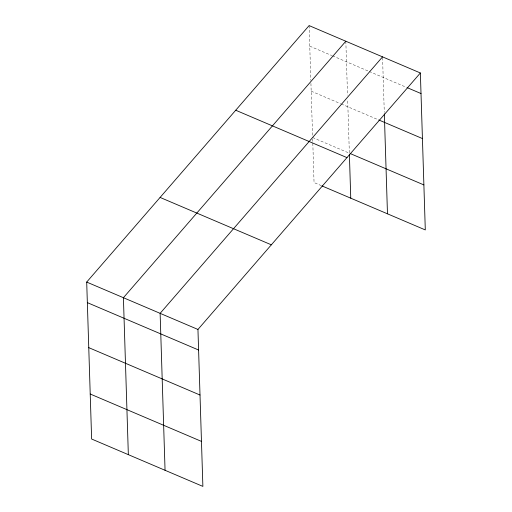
<?xml version="1.0" encoding="UTF-8"?>
<svg xmlns="http://www.w3.org/2000/svg" width="512" height="512" viewBox="0 0 512 512"><rect width="100%" height="100%" fill="white"/><g stroke="black" fill="none" stroke-linecap="round" stroke-linejoin="round"><path stroke-width="0.38" stroke-dasharray="2.56 1.92" d="M309.766 46.163L331.789 55.546M332.525 55.859L368.506 71.181M369.235 71.494L406.464 87.347M311.181 91.168L340.55 103.68M341.28 103.994L377.997 119.629M312.634 137.542L349.35 153.178L347.648 99.046M321.395 185.677L314.048 182.547L312.781 142.195M382.566 57.664L384.288 112.352M345.83 41.235L347.526 95.168M309.12 25.6L310.835 80.307M310.931 83.411L312.582 135.942M312.685 139.091L312.755 141.421"/><path stroke-width="0.77" d="M420.371 72.979L197.952 329.453L202.88 486.4L91.629 439.021L86.701 282.074L309.12 25.6L420.371 72.979L425.299 229.926L322.125 185.984M345.83 41.235L123.411 297.709L128.346 454.656M382.541 56.87L160.128 313.344L165.056 470.291M407.194 87.661L421.018 93.549M378.726 119.942L422.432 138.554M350.08 153.491L423.885 184.922M235.718 110.234L346.97 157.619M160.096 197.434L271.347 244.819M86.701 282.074L197.952 329.453M87.347 302.637L198.598 350.016M88.762 347.642L200.013 395.027M90.214 394.01L201.466 441.395M384.333 113.907L387.475 213.818M349.395 154.726L350.765 198.182"/></g></svg>
